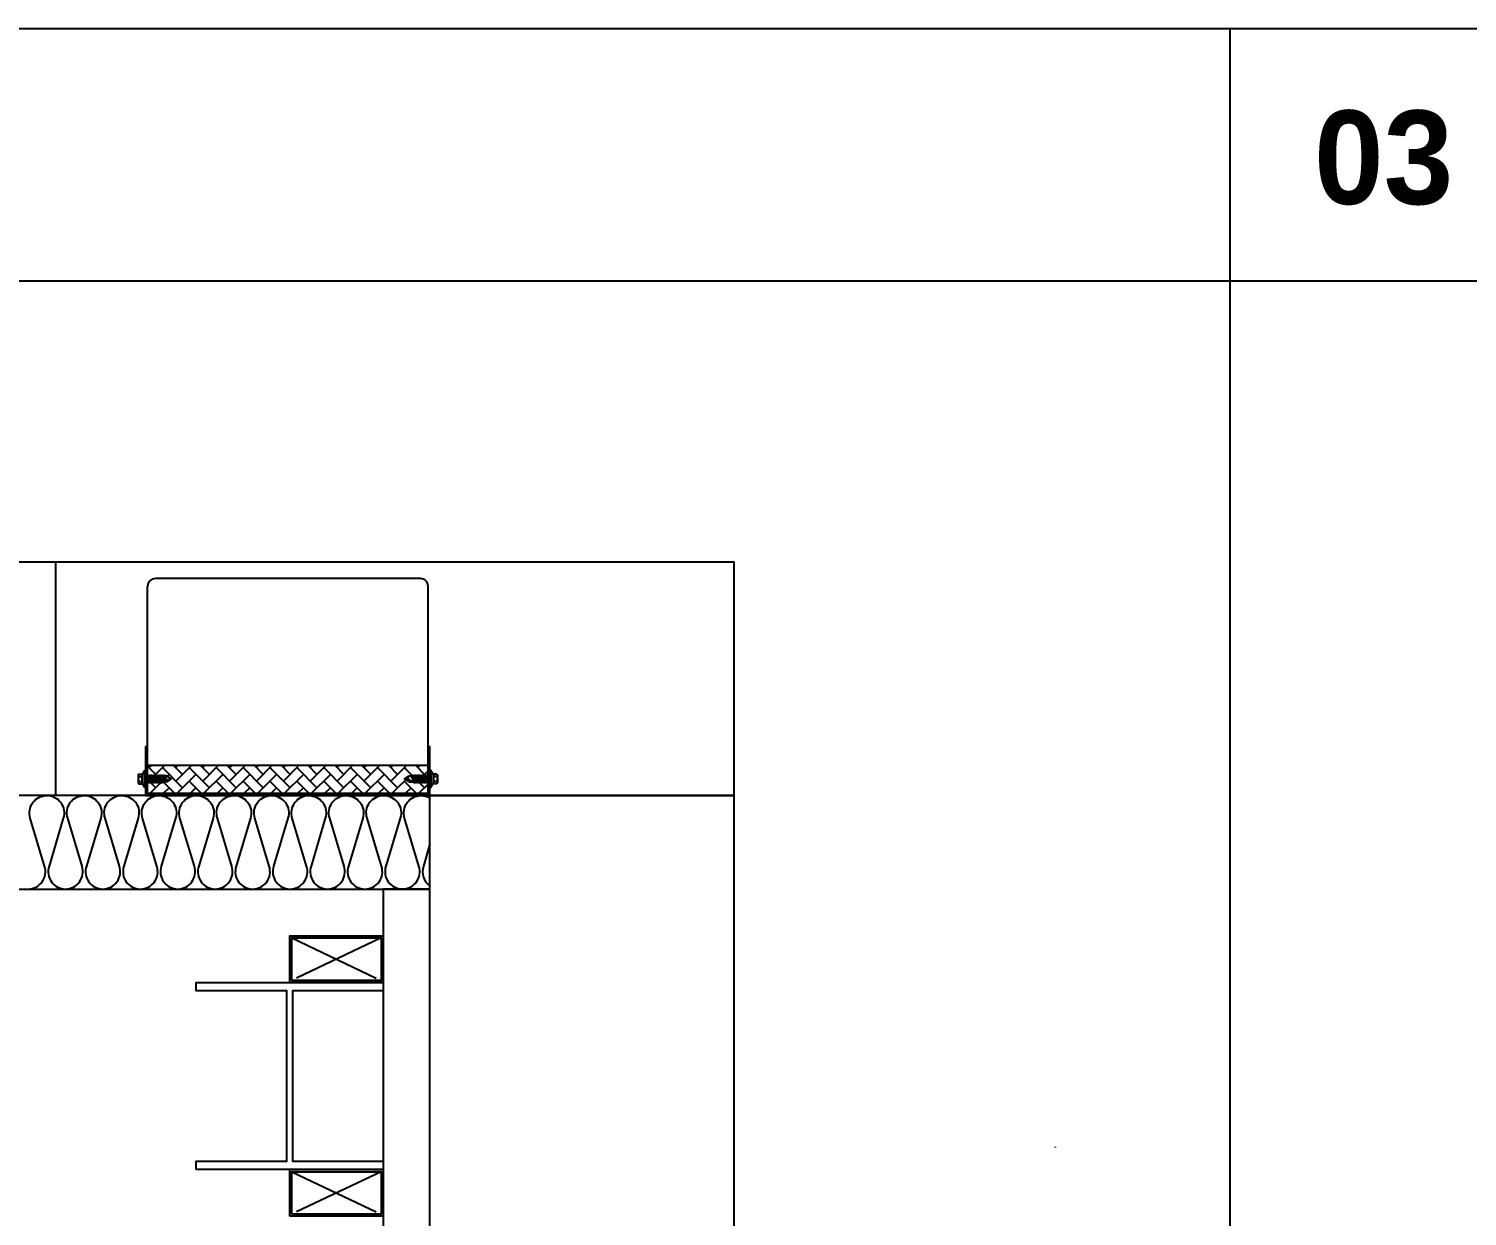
# Model space of a CAD drawing. Extents: x 300 to 49993, y 307 to 8617.
# Drawn here: x 29576 to 31114, y 6417 to 7687 of the extents above; entities that cross this region are included whole.
import ezdxf
from ezdxf.enums import TextEntityAlignment as Align

# ---------------------------------------------------------------- set-up
doc = ezdxf.new("R2010")
doc.units = 0
doc.header["$LTSCALE"] = 400
doc.header["$MEASUREMENT"] = 0
doc.linetypes.add('HID', pattern=[0.5, 0.25, -0.25])
for name, color, linetype in [('$RECOVER_210316183841-0', 7, 'CONTINUOUS'), ('0-LIN3', 8, 'CONTINUOUS'), ('0-PATT', 252, 'CONTINUOUS'), ('0DOOR', 4, 'CONTINUOUS'), ('0OPEN', 1, 'HID'), ('0PANL', 6, 'CONTINUOUS'), ('0STL', 3, 'CONTINUOUS'), ('A-INSUL', 8, 'CONTINUOUS'), ('A-PK', 6, 'CONTINUOUS'), ('sdim', 4, 'CONTINUOUS'), ('TEXT', 3, 'CONTINUOUS')]:
    doc.layers.add(name, color=color, linetype=linetype)
doc.layers.add('K', color=161, linetype='CONTINUOUS', plot=False)
doc.styles.add('2020음성 1차', font='나눔고딕Bold.ttf')

# ---------------------------------------------------------------- blocks, each defined once
blk = doc.blocks.new('XR-평면도$0$$0$A$C3B9B04BD')
at = {"layer": '0OPEN'}
for p, q in [((47.7, -47.7), (2.3, 47.7)), ((47.7, 47.7), (2.3, -47.7))]:
    blk.add_line(p, q, dxfattribs=at)
at = {"layer": '0STL'}
for points in [[(0, -50), (50, -50), (50, 50), (0, 50)], [(2.3, -47.7), (47.7, -47.7), (47.7, 47.7), (2.3, 47.7)]]:
    blk.add_lwpolyline(points, close=True, dxfattribs=at)

msp = doc.modelspace()

# ---------------------------------------------------------------- hatches: boundary and pattern name
at = {"layer": '0-PATT', "ltscale": 0.002}
h = msp.add_hatch(dxfattribs=at)
h.set_pattern_fill('AR-HBONE', color=256, scale=0.1, angle=180, style=0)
h.set_pattern_definition([(225, (21404316.29, -50947816.224), (-2e-14, -14.3684097937), [30.48, -10.16]), (315, (21404309.105, -50947823.408), (-2e-14, -14.3684097937), [30.48, -10.16])])
h.paths.add_polyline_path([(30003.1, 6899.2), (29703.1, 6899.2), (29703.1, 6869.2), (30003.1, 6869.2)])

# ---------------------------------------------------------------- linework, layer by layer
at = {"layer": '0-LIN3'}
msp.add_line((30005.1, 6867.2), (30330.1, 6867.2), dxfattribs=at)
at = {"layer": '0-PATT'}
for p, q in [((29703.1, 6869.2), (29703.1, 7090.9)), ((29994.8, 7099.2), (29711.5, 7099.2)), ((30003.1, 6869.2), (30003.1, 7090.9)), ((29693.6, 6890.2), (29697.3, 6890.2)), ((29697.3, 6890.2), (29697.3, 6879.7)), ((30003.1, 6899.2), (29703.1, 6899.2)), ((30008.9, 6890.2), (30008.9, 6879.7)), ((30012.6, 6890.2), (30008.9, 6890.2)), ((29693.1, 6889), (29693.1, 6880.9)), ((29693.6, 6887.7), (29697.3, 6887.7)), ((29693.6, 6882.2), (29697.3, 6882.2)), ((29693.6, 6879.7), (29697.3, 6879.7)), ((29703.5, 6889.1), (29701.1, 6883.2)), ((29702.7, 6888.1), (29701.1, 6888.1)), ((29702, 6881.8), (29701.1, 6881.8)), ((29705.4, 6889.1), (29702, 6880.8)), ((29705.4, 6889.1), (29702, 6880.8)), ((29703.8, 6881.8), (29702.8, 6881.8)), ((29704.6, 6888.1), (29703.5, 6888.1)), ((29707.2, 6889.1), (29703.8, 6880.8)), ((29707.2, 6889.1), (29703.8, 6880.8)), ((29705.6, 6881.8), (29704.6, 6881.8)), ((29706.4, 6888.1), (29705.4, 6888.1)), ((29709, 6889.1), (29705.6, 6880.8)), ((29709, 6889.1), (29705.6, 6880.8)), ((29707.5, 6881.8), (29706.4, 6881.8)), ((29708.2, 6888.1), (29707.2, 6888.1)), ((29710.9, 6889.1), (29707.5, 6880.8)), ((29710.9, 6889.1), (29707.5, 6880.8)), ((29709.3, 6881.8), (29708.3, 6881.8)), ((29710.1, 6888.1), (29709, 6888.1)), ((29712.7, 6889.1), (29709.3, 6880.8)), ((29712.7, 6889.1), (29709.3, 6880.8)), ((29711.1, 6881.8), (29710.1, 6881.8)), ((29711.9, 6888.1), (29710.9, 6888.1)), ((29714.5, 6889.1), (29711.1, 6880.8)), ((29714.5, 6889.1), (29711.1, 6880.8)), ((29713, 6881.8), (29711.9, 6881.8)), ((29713.7, 6888.1), (29712.7, 6888.1)), ((29716.4, 6889.1), (29713, 6880.8)), ((29716.4, 6889.1), (29713, 6880.8)), ((29714.8, 6881.8), (29713.8, 6881.8)), ((29715.6, 6888.1), (29714.5, 6888.1)), ((29718.2, 6889.1), (29714.8, 6880.8)), ((29718.2, 6889.1), (29714.8, 6880.8)), ((29716.6, 6881.8), (29715.6, 6881.8)), ((29717.4, 6888.1), (29716.4, 6888.1)), ((29720, 6889.1), (29716.6, 6880.8)), ((29720, 6889.1), (29716.6, 6880.8)), ((29718.4, 6881.8), (29717.4, 6881.8)), ((29719.2, 6888.1), (29718.2, 6888.1)), ((29719.7, 6883.8), (29718.4, 6880.8)), ((29719.7, 6883.8), (29718.4, 6880.8)), ((29723.5, 6881.8), (29719.3, 6881.8)), ((29723.5, 6888.1), (29720, 6888.1)), ((29982.8, 6888.1), (29986.2, 6888.1)), ((29982.8, 6881.8), (29987, 6881.8)), ((29986.2, 6889.1), (29989.7, 6880.8)), ((29986.2, 6889.1), (29989.7, 6880.8)), ((29986.6, 6883.8), (29987.8, 6880.8)), ((29986.6, 6883.8), (29987.8, 6880.8)), ((29987, 6888.1), (29988.1, 6888.1)), ((29987.8, 6881.8), (29988.9, 6881.8)), ((29988.1, 6889.1), (29991.5, 6880.8)), ((29988.1, 6889.1), (29991.5, 6880.8)), ((29988.9, 6888.1), (29989.9, 6888.1)), ((29989.7, 6881.8), (29990.7, 6881.8)), ((29989.9, 6889.1), (29993.3, 6880.8)), ((29989.9, 6889.1), (29993.3, 6880.8)), ((29990.7, 6888.1), (29991.7, 6888.1)), ((29991.5, 6881.8), (29992.5, 6881.8)), ((29991.7, 6889.1), (29995.2, 6880.8)), ((29991.7, 6889.1), (29995.2, 6880.8)), ((29992.5, 6888.1), (29993.6, 6888.1)), ((29993.3, 6881.8), (29994.4, 6881.8)), ((29993.6, 6889.1), (29997, 6880.8)), ((29993.6, 6889.1), (29997, 6880.8)), ((29994.4, 6888.1), (29995.4, 6888.1)), ((29995.2, 6881.8), (29996.2, 6881.8)), ((29995.4, 6889.1), (29998.8, 6880.8)), ((29995.4, 6889.1), (29998.8, 6880.8)), ((29996.2, 6888.1), (29997.2, 6888.1)), ((29997, 6881.8), (29998, 6881.8)), ((29997.2, 6889.1), (30000.7, 6880.8)), ((29997.2, 6889.1), (30000.7, 6880.8)), ((29998, 6888.1), (29999.1, 6888.1)), ((29998.8, 6881.8), (29999.9, 6881.8)), ((29999.1, 6889.1), (30002.5, 6880.8)), ((29999.1, 6889.1), (30002.5, 6880.8)), ((29999.9, 6888.1), (30000.9, 6888.1)), ((30000.7, 6881.8), (30001.7, 6881.8)), ((30000.9, 6889.1), (30004.3, 6880.8)), ((30000.9, 6889.1), (30004.3, 6880.8)), ((30001.7, 6888.1), (30002.7, 6888.1)), ((30002.5, 6881.8), (30003.5, 6881.8)), ((30002.7, 6889.1), (30005.1, 6883.2)), ((30003.5, 6888.1), (30005.1, 6888.1)), ((30004.3, 6881.8), (30005.1, 6881.8)), ((30012.6, 6887.7), (30008.9, 6887.7)), ((30012.6, 6882.2), (30008.9, 6882.2)), ((30012.6, 6879.7), (30008.9, 6879.7)), ((30013.1, 6889), (30013.1, 6880.9))]:
    msp.add_line(p, q, dxfattribs=at)
at = {"layer": '0-PATT', "ltscale": 0.002}
msp.add_lwpolyline([(29703.1, 6919.2), (29701.1, 6919.2), (29701.1, 6867.2), (30005.1, 6867.2), (30005.1, 6919.2), (30003.1, 6919.2), (30003.1, 6869.2), (29703.1, 6869.2)], close=True, dxfattribs=at)
at = {"layer": '0-PATT'}
for points in [[(29697.3, 6880.6), (29697.3, 6889.2), (29700.3, 6893.9), (29700.3, 6875.9)], [(29700.3, 6875.9), (29700.3, 6893.9), (29701.1, 6893.9), (29701.1, 6875.9)], [(30005.9, 6875.9), (30005.9, 6893.9), (30005.1, 6893.9), (30005.1, 6875.9)], [(30008.9, 6880.6), (30008.9, 6889.2), (30005.9, 6893.9), (30005.9, 6875.9)], [(29702, 6880.8), (29702.8, 6881.8), (29705.4, 6888.1), (29705.4, 6889.1), (29704.6, 6888.1), (29702, 6881.8)], [(29703.8, 6880.8), (29704.6, 6881.8), (29707.2, 6888.1), (29707.2, 6889.1), (29706.4, 6888.1), (29703.8, 6881.8)], [(29705.6, 6880.8), (29706.4, 6881.8), (29709, 6888.1), (29709, 6889.1), (29708.2, 6888.1), (29705.6, 6881.8)], [(29707.5, 6880.8), (29708.3, 6881.8), (29710.9, 6888.1), (29710.9, 6889.1), (29710.1, 6888.1), (29707.5, 6881.8)], [(29709.3, 6880.8), (29710.1, 6881.8), (29712.7, 6888.1), (29712.7, 6889.1), (29711.9, 6888.1), (29709.3, 6881.8)], [(29711.1, 6880.8), (29711.9, 6881.8), (29714.5, 6888.1), (29714.5, 6889.1), (29713.7, 6888.1), (29711.1, 6881.8)], [(29713, 6880.8), (29713.8, 6881.8), (29716.4, 6888.1), (29716.4, 6889.1), (29715.6, 6888.1), (29713, 6881.8)], [(29714.8, 6880.8), (29715.6, 6881.8), (29718.2, 6888.1), (29718.2, 6889.1), (29717.4, 6888.1), (29714.8, 6881.8)], [(29716.6, 6880.8), (29717.4, 6881.8), (29720, 6888.1), (29720, 6889.1), (29719.2, 6888.1), (29716.6, 6881.8)], [(29718.4, 6880.8), (29719.3, 6881.8), (29719.7, 6882.8), (29719.7, 6883.8), (29718.9, 6882.8), (29718.4, 6881.8)], [(29989.7, 6880.8), (29988.9, 6881.8), (29986.2, 6888.1), (29986.2, 6889.1), (29987, 6888.1), (29989.7, 6881.8)], [(29987.8, 6880.8), (29987, 6881.8), (29986.6, 6882.8), (29986.6, 6883.8), (29987.4, 6882.8), (29987.8, 6881.8)], [(29991.5, 6880.8), (29990.7, 6881.8), (29988.1, 6888.1), (29988.1, 6889.1), (29988.9, 6888.1), (29991.5, 6881.8)], [(29993.3, 6880.8), (29992.5, 6881.8), (29989.9, 6888.1), (29989.9, 6889.1), (29990.7, 6888.1), (29993.3, 6881.8)], [(29995.2, 6880.8), (29994.4, 6881.8), (29991.7, 6888.1), (29991.7, 6889.1), (29992.5, 6888.1), (29995.2, 6881.8)], [(29997, 6880.8), (29996.2, 6881.8), (29993.6, 6888.1), (29993.6, 6889.1), (29994.4, 6888.1), (29997, 6881.8)], [(29998.8, 6880.8), (29998, 6881.8), (29995.4, 6888.1), (29995.4, 6889.1), (29996.2, 6888.1), (29998.8, 6881.8)], [(30000.7, 6880.8), (29999.9, 6881.8), (29997.2, 6888.1), (29997.2, 6889.1), (29998, 6888.1), (30000.7, 6881.8)], [(30002.5, 6880.8), (30001.7, 6881.8), (29999.1, 6888.1), (29999.1, 6889.1), (29999.9, 6888.1), (30002.5, 6881.8)], [(30004.3, 6880.8), (30003.5, 6881.8), (30000.9, 6888.1), (30000.9, 6889.1), (30001.7, 6888.1), (30004.3, 6881.8)]]:
    msp.add_lwpolyline(points, close=True, dxfattribs=at)
for points in [[(30003.1, 6899.2), (30003.1, 6869.2), (29703.1, 6869.2), (29703.1, 6899.2)], [(29701.1, 6882.3), (29703.5, 6888.1), (29703.5, 6889.1), (29702.7, 6888.1), (29701.1, 6884.2)], [(29701.6, 6881.8), (29702, 6880.8), (29701.1, 6881.8)], [(29703.4, 6881.8), (29703.8, 6880.8), (29703, 6881.8)], [(29703.9, 6888.1), (29703.5, 6889.1), (29704.3, 6888.1)], [(29705.2, 6881.8), (29705.6, 6880.8), (29704.8, 6881.8)], [(29705.8, 6888.1), (29705.4, 6889.1), (29706.2, 6888.1)], [(29705.8, 6888.1), (29705.4, 6889.1), (29706.2, 6888.1)], [(29707, 6881.8), (29707.5, 6880.8), (29706.6, 6881.8)], [(29707.6, 6888.1), (29707.2, 6889.1), (29708, 6888.1)], [(29707.6, 6888.1), (29707.2, 6889.1), (29708, 6888.1)], [(29708.9, 6881.8), (29709.3, 6880.8), (29708.5, 6881.8)], [(29709.4, 6888.1), (29709, 6889.1), (29709.8, 6888.1)], [(29709.4, 6888.1), (29709, 6889.1), (29709.8, 6888.1)], [(29710.7, 6881.8), (29711.1, 6880.8), (29710.3, 6881.8)], [(29711.3, 6888.1), (29710.9, 6889.1), (29711.7, 6888.1)], [(29711.3, 6888.1), (29710.9, 6889.1), (29711.7, 6888.1)], [(29712.5, 6881.8), (29713, 6880.8), (29712.1, 6881.8)], [(29713.1, 6888.1), (29712.7, 6889.1), (29713.5, 6888.1)], [(29713.1, 6888.1), (29712.7, 6889.1), (29713.5, 6888.1)], [(29714.4, 6881.8), (29714.8, 6880.8), (29714, 6881.8)], [(29714.9, 6888.1), (29714.5, 6889.1), (29715.3, 6888.1)], [(29714.9, 6888.1), (29714.5, 6889.1), (29715.3, 6888.1)], [(29716.2, 6881.8), (29716.6, 6880.8), (29715.8, 6881.8)], [(29716.8, 6888.1), (29716.4, 6889.1), (29717.2, 6888.1)], [(29716.8, 6888.1), (29716.4, 6889.1), (29717.2, 6888.1)], [(29718, 6881.8), (29718.4, 6880.8), (29717.6, 6881.8)], [(29718.6, 6888.1), (29718.2, 6889.1), (29719, 6888.1)], [(29718.6, 6888.1), (29718.2, 6889.1), (29719, 6888.1)], [(29721.5, 6888.1), (29719.7, 6883.8), (29720.8, 6881.8), (29723.3, 6884.2), (29728.3, 6884.9)], [(29720.4, 6888.1), (29720, 6889.1), (29720.8, 6888.1)], [(29720.4, 6888.1), (29720, 6889.1), (29720.8, 6888.1)], [(29723.5, 6881.8), (29728.3, 6884.9), (29723.5, 6888.1)], [(29984.8, 6888.1), (29986.6, 6883.8), (29985.4, 6881.8), (29982.9, 6884.2), (29978, 6884.9)], [(29982.8, 6881.8), (29978, 6884.9), (29982.8, 6888.1)], [(29985.8, 6888.1), (29986.2, 6889.1), (29985.4, 6888.1)], [(29985.8, 6888.1), (29986.2, 6889.1), (29985.4, 6888.1)], [(29987.7, 6888.1), (29988.1, 6889.1), (29987.3, 6888.1)], [(29987.7, 6888.1), (29988.1, 6889.1), (29987.3, 6888.1)], [(29988.2, 6881.8), (29987.8, 6880.8), (29988.6, 6881.8)], [(29989.5, 6888.1), (29989.9, 6889.1), (29989.1, 6888.1)], [(29989.5, 6888.1), (29989.9, 6889.1), (29989.1, 6888.1)], [(29990.1, 6881.8), (29989.7, 6880.8), (29990.5, 6881.8)], [(29991.3, 6888.1), (29991.7, 6889.1), (29990.9, 6888.1)], [(29991.3, 6888.1), (29991.7, 6889.1), (29990.9, 6888.1)], [(29991.9, 6881.8), (29991.5, 6880.8), (29992.3, 6881.8)], [(29993.2, 6888.1), (29993.6, 6889.1), (29992.8, 6888.1)], [(29993.2, 6888.1), (29993.6, 6889.1), (29992.8, 6888.1)], [(29993.7, 6881.8), (29993.3, 6880.8), (29994.1, 6881.8)], [(29995, 6888.1), (29995.4, 6889.1), (29994.6, 6888.1)], [(29995, 6888.1), (29995.4, 6889.1), (29994.6, 6888.1)], [(29995.6, 6881.8), (29995.2, 6880.8), (29996, 6881.8)], [(29996.8, 6888.1), (29997.2, 6889.1), (29996.4, 6888.1)], [(29996.8, 6888.1), (29997.2, 6889.1), (29996.4, 6888.1)], [(29997.4, 6881.8), (29997, 6880.8), (29997.8, 6881.8)], [(29998.7, 6888.1), (29999.1, 6889.1), (29998.3, 6888.1)], [(29998.7, 6888.1), (29999.1, 6889.1), (29998.3, 6888.1)], [(29999.2, 6881.8), (29998.8, 6880.8), (29999.6, 6881.8)], [(30000.5, 6888.1), (30000.9, 6889.1), (30000.1, 6888.1)], [(30000.5, 6888.1), (30000.9, 6889.1), (30000.1, 6888.1)], [(30001.1, 6881.8), (30000.7, 6880.8), (30001.5, 6881.8)], [(30002.3, 6888.1), (30002.7, 6889.1), (30001.9, 6888.1)], [(30002.9, 6881.8), (30002.5, 6880.8), (30003.3, 6881.8)], [(30005.1, 6882.3), (30002.7, 6888.1), (30002.7, 6889.1), (30003.5, 6888.1), (30005.1, 6884.2)], [(30004.7, 6881.8), (30004.3, 6880.8), (30005.1, 6881.8)]]:
    msp.add_lwpolyline(points, dxfattribs=at)
for centre, radius, start, end in [((29711.5, 7090.9), 8.33, 90, 180), ((29994.8, 7090.9), 8.33, 0, 90), ((29695, 6888.9), 1.86, 136.9662, 223.0338), ((30011.3, 6888.9), 1.86, 316.9662, 43.0338), ((29700.8, 6884.9), 7.61, 159.1195, 200.8805), ((29695, 6881), 1.86, 136.9662, 223.0338), ((30005.5, 6884.9), 7.61, 339.1195, 20.8805), ((30011.3, 6881), 1.86, 316.9662, 43.0338)]:
    msp.add_arc(centre, radius, start, end, dxfattribs=at)
at = {"layer": '0DOOR', "color": 8}
msp.add_line((30673.5, 6491.4), (30673.5, 6490.6), dxfattribs=at)
at = {"layer": '0PANL'}
for points in [[(30005.1, 6867.2), (29055.1, 6867.2), (29055.1, 6767.2), (30005.1, 6767.2)], [(30005.1, 6767.2), (29955.1, 6767.2), (29955.1, 6317.2), (30005.1, 6317.2)]]:
    msp.add_lwpolyline(points, close=True, dxfattribs=at)
at = {"layer": '0STL'}
msp.add_lwpolyline([(29755.1, 6467.2), (29755.1, 6476.2), (29852.1, 6476.2), (29852.1, 6658.2), (29755.1, 6658.2), (29755.1, 6667.2), (29955.1, 6667.2), (29955.1, 6658.2), (29858.1, 6658.2), (29858.1, 6476.2), (29955.1, 6476.2), (29955.1, 6467.2)], close=True, dxfattribs=at)
at = {"layer": 'A-INSUL'}
for points in [[(29575.4, 6767.2, 0.509267), (29593.1, 6791.5), (29577.8, 6843, -0.509267), (29595.4, 6867.2, -0.509267), (29613.1, 6843), (29597.8, 6791.5, 0.509267), (29615.4, 6767.2, 0.509267), (29633.1, 6791.5), (29617.8, 6843, -0.509267), (29635.4, 6867.2, -0.509267), (29653.1, 6843), (29637.8, 6791.5, 0.509267), (29655.4, 6767.2, 0.509267), (29673.1, 6791.5), (29657.8, 6843, -0.509267), (29675.5, 6867.2, -0.509267), (29693.1, 6843), (29677.8, 6791.5, 0.509267), (29695.5, 6767.2, 0.509267), (29713.1, 6791.5), (29697.8, 6843, -0.509267), (29715.5, 6867.2, -0.509267), (29733.1, 6843), (29717.8, 6791.5, 0.509267), (29735.5, 6767.2, 0.509267), (29753.2, 6791.5), (29737.8, 6843, -0.509267), (29755.5, 6867.2, -0.509267), (29773.2, 6843), (29757.8, 6791.5, 0.509267), (29775.5, 6767.2, 0.509267), (29793.2, 6791.5), (29777.9, 6843, -0.509267), (29795.5, 6867.2, -0.509267), (29813.2, 6843), (29797.9, 6791.5, 0.509267), (29815.5, 6767.2, 0.509267), (29833.2, 6791.5), (29817.9, 6843, -0.509267), (29835.5, 6867.2, -0.509267), (29853.2, 6843), (29837.9, 6791.5, 0.509267), (29855.5, 6767.2, 0.509267), (29873.2, 6791.5), (29857.9, 6843, -0.509267), (29875.6, 6867.2, -0.509267), (29893.2, 6843), (29877.9, 6791.5, 0.509267), (29895.6, 6767.2, 0.509267), (29913.2, 6791.5), (29897.9, 6843, -0.509267), (29915.6, 6867.2, -0.509267), (29933.2, 6843), (29917.9, 6791.5, 0.509267), (29935.6, 6767.2, 0.509267), (29953.3, 6791.5), (29937.9, 6843, -0.509267), (29955.6, 6867.2, -0.509267), (29973.3, 6843), (29957.9, 6791.5, 0.509267), (29975.6, 6767.2, 0.509267), (29993.3, 6791.5), (29978, 6843, -0.509267), (29995.6, 6867.2, -0.135587), (30005.1, 6864.6)], [(30005.1, 6815.6), (29998, 6791.5, 0.33239), (30005.1, 6770.5)]]:
    msp.add_lwpolyline(points, format="xyb", dxfattribs=at)
at = {"layer": 'A-PK', "color": 8}
msp.add_lwpolyline([(30330.1, 6867.2), (29605.1, 6867.2), (29605.1, 7117.2)], dxfattribs=at)
at = {"layer": 'K', "ltscale": 10}
msp.add_lwpolyline([(30330.1, 5517.2), (28730.1, 5517.2), (28730.1, 7117.2), (30330.1, 7117.2)], close=True, dxfattribs=at)
at = {"layer": 'sdim'}
for points in [[(36142.4, 7687.2), (25500, 7687.2)], [(30860.3, 7687.2), (30860.3, 307.2)], [(36142.4, 7417.2), (25500, 7417.2)]]:
    msp.add_lwpolyline(points, dxfattribs=at)

# ---------------------------------------------------------------- block references
at = {"layer": '$RECOVER_210316183841-0', "xscale": -1, "rotation": 270}
for p in [(29905.1, 6667.2), (29905.1, 6417.2)]:
    msp.add_blockref('XR-평면도$0$$0$A$C3B9B04BD', p, dxfattribs=at)

# ---------------------------------------------------------------- texts
at = {"layer": 'TEXT', "color": 2, "style": '2020음성 1차'}
msp.add_text('03', height=100, dxfattribs=at).set_placement((30950.3, 7549.8), align=Align.MIDDLE_LEFT)

doc.saveas('drawing.dxf')
